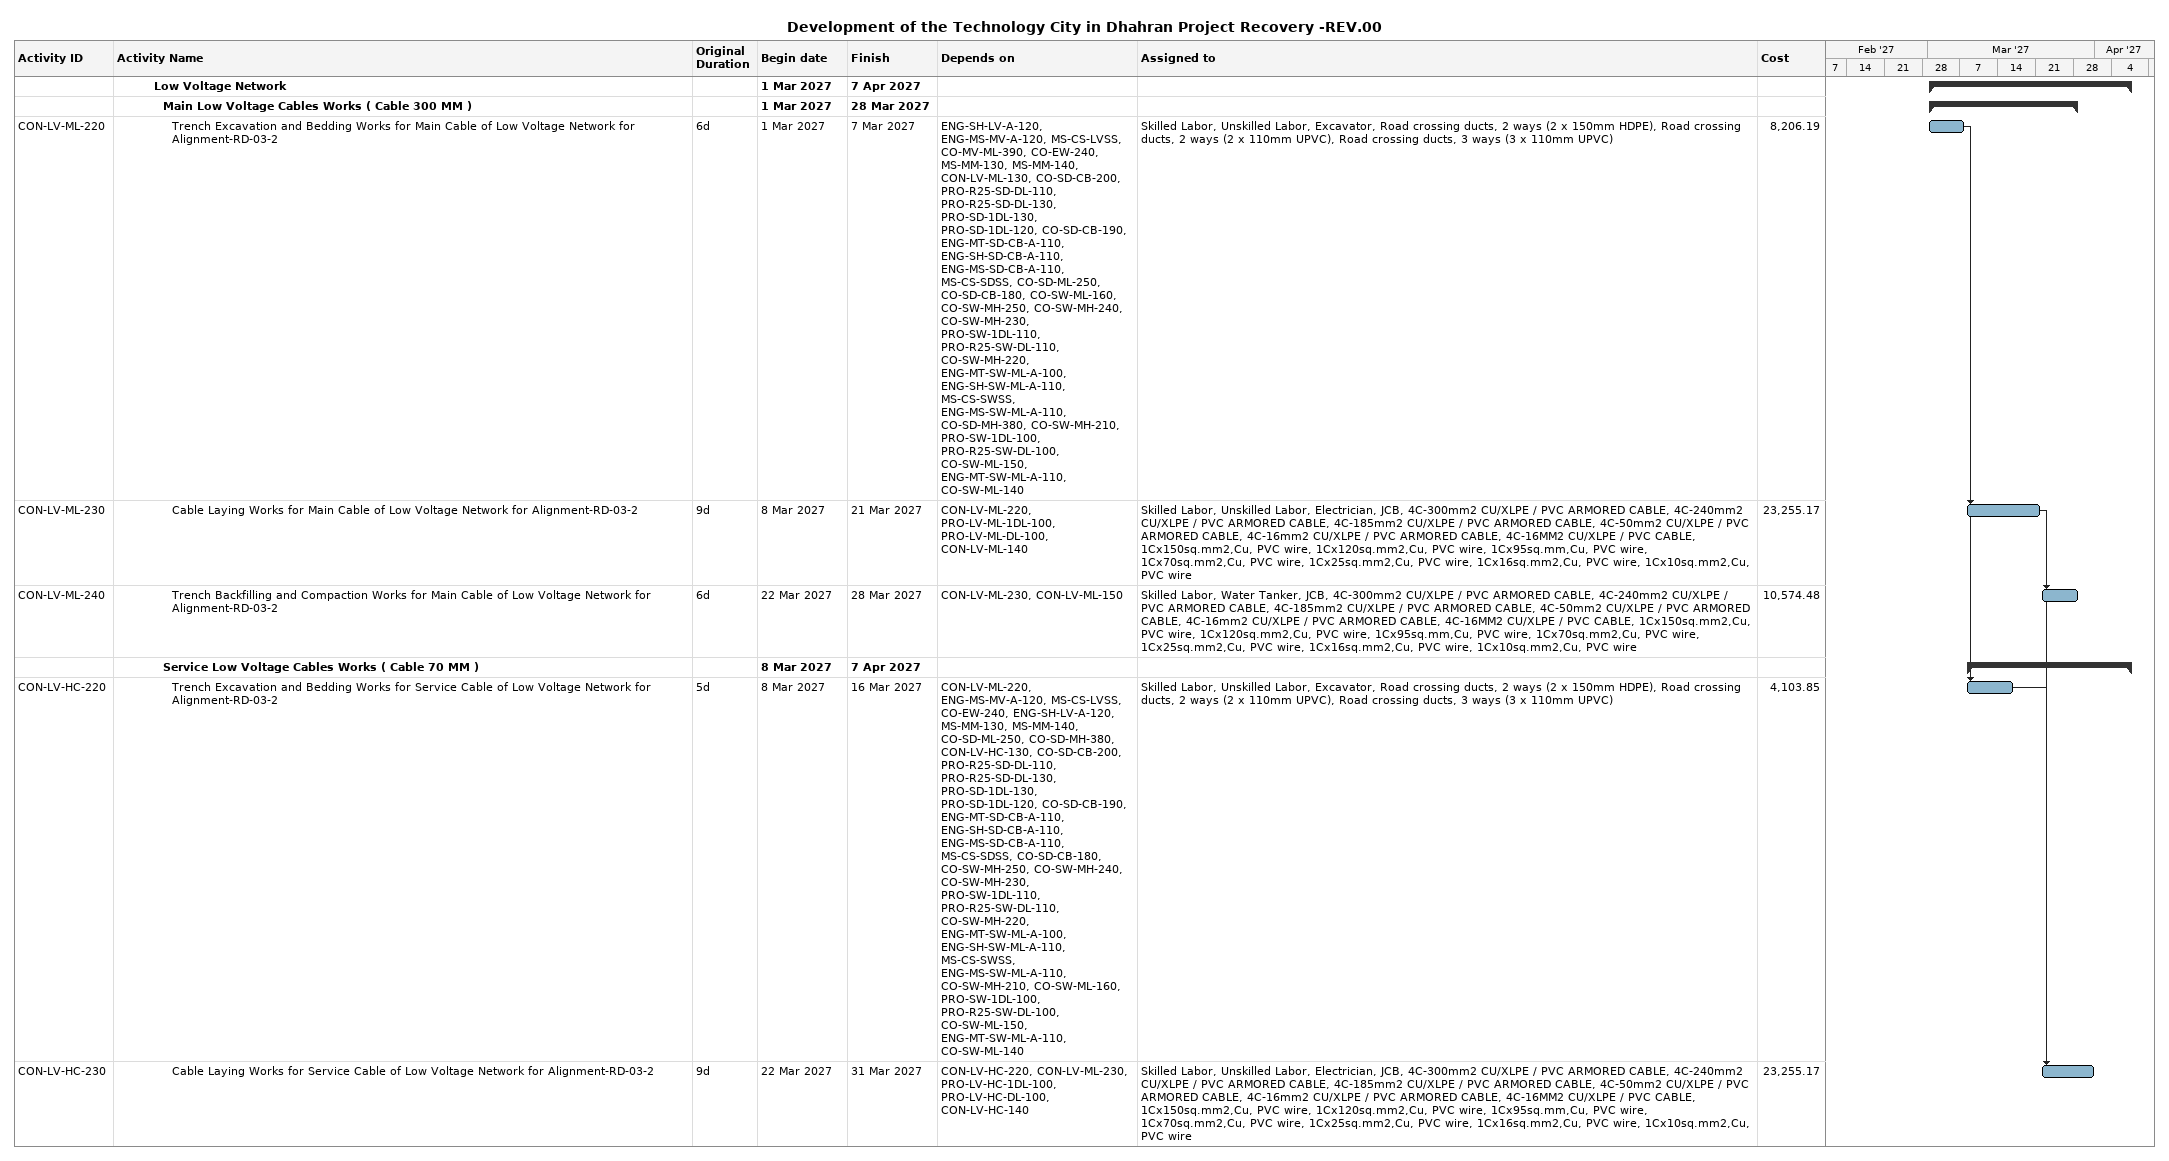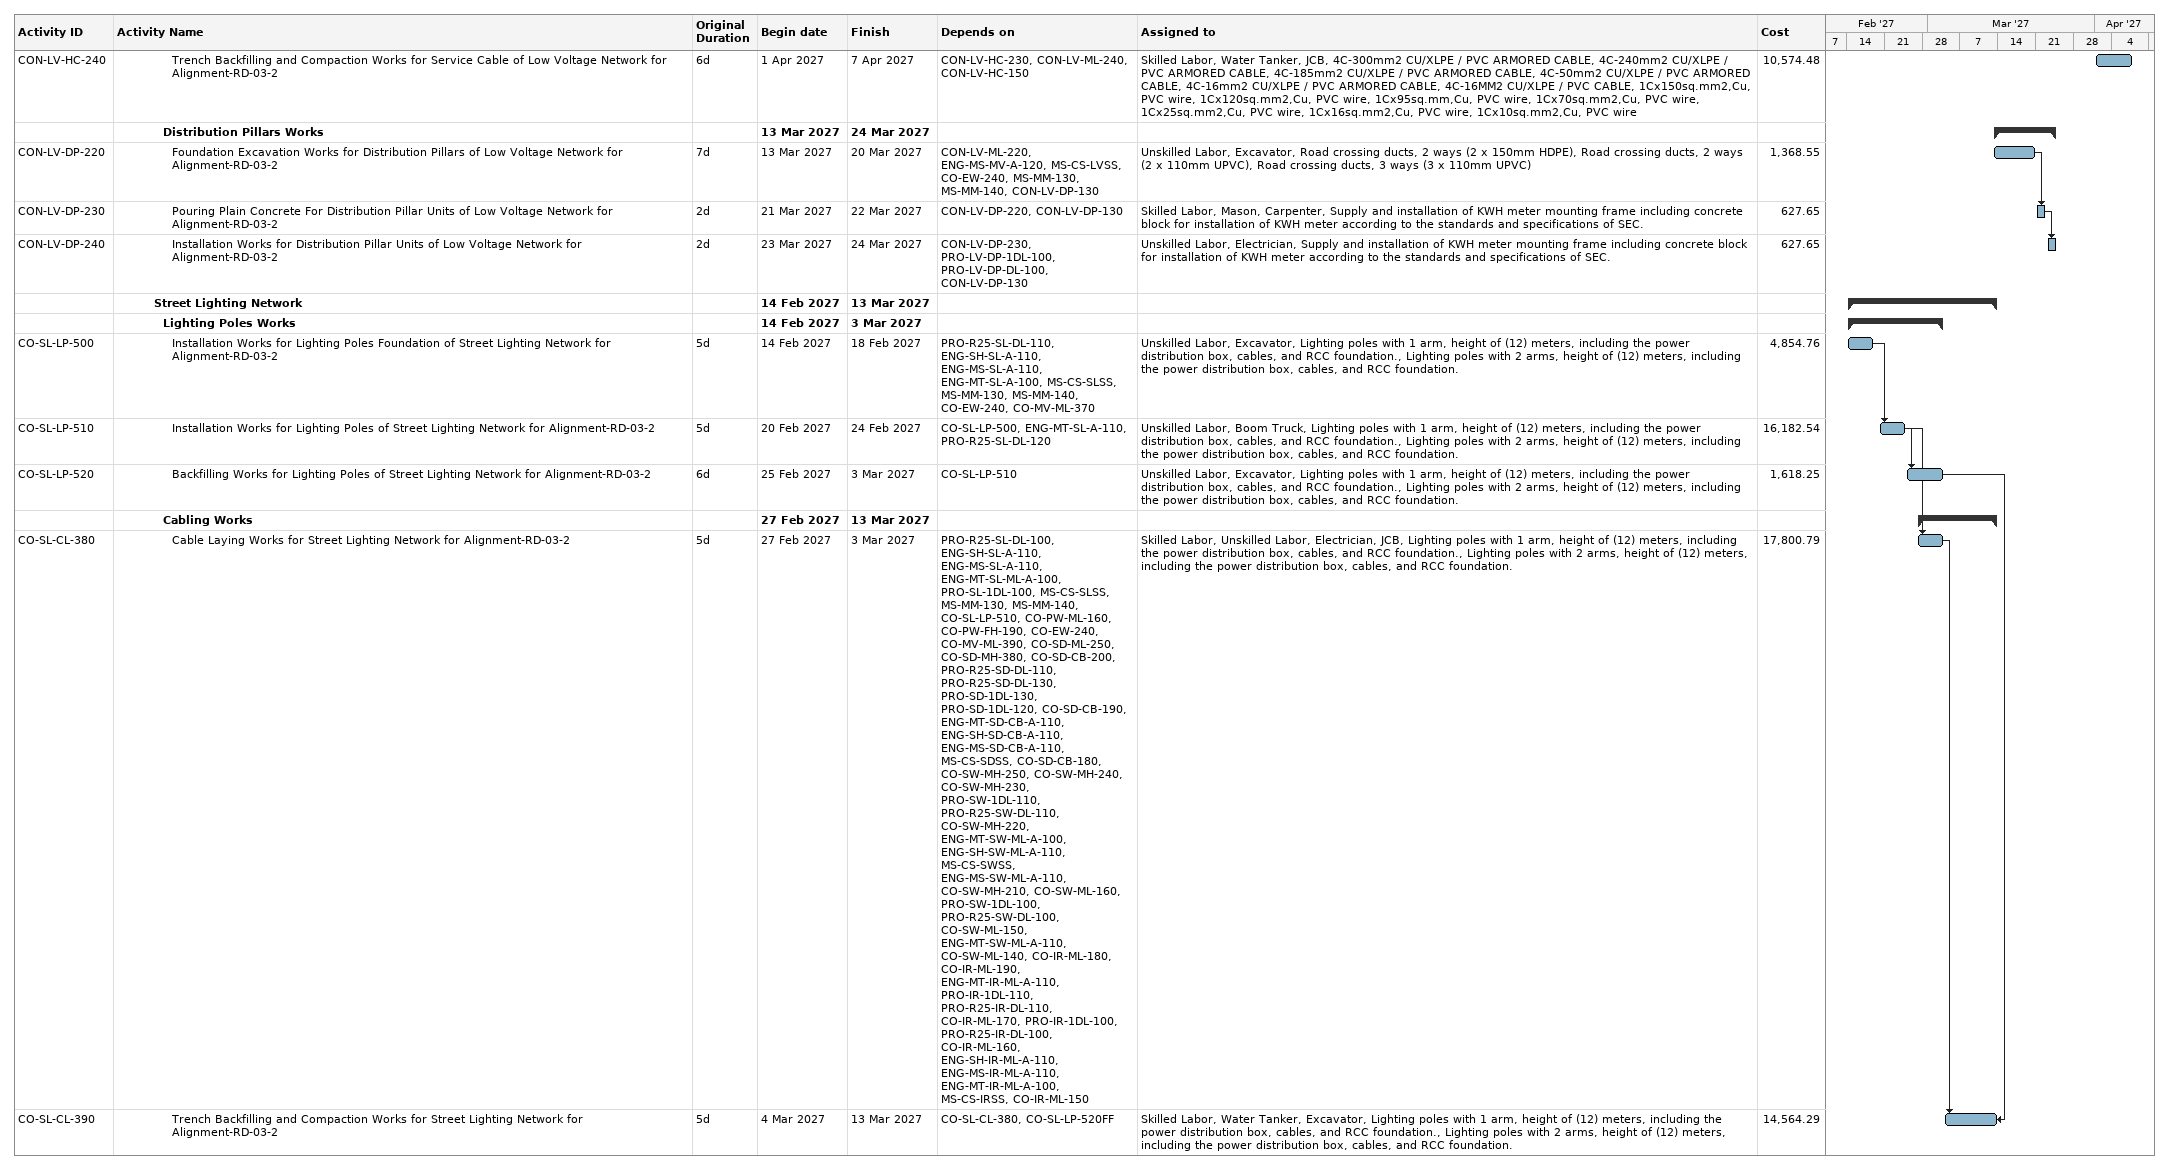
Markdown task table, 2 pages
Development of the Technology City in Dhahran Project Recovery -REV.00

| ID | Level | Task | Original duration | Start | Finish | Predecessors | Resources | Cost |
|---|---|---|---|---|---|---|---|---|
|  | 5 | **Low Voltage Network** |  | 2027-03-01 | 2027-04-07 |  |  |  |
|  | 6 | **Main Low Voltage Cables Works ( Cable 300 MM )** |  | 2027-03-01 | 2027-03-28 |  |  |  |
| CON-LV-ML-220 | 7 | Trench Excavation and Bedding Works for Main Cable of Low Voltage Network for Alignment-RD-03-2 | 6d | 2027-03-01 | 2027-03-07 | ENG-SH-LV-A-120, ENG-MS-MV-A-120, MS-CS-LVSS, CO-MV-ML-390, CO-EW-240, MS-MM-130, MS-MM-140, CON-LV-ML-130, CO-SD-CB-200, PRO-R25-SD-DL-110, PRO-R25-SD-DL-130, PRO-SD-1DL-130, PRO-SD-1DL-120, CO-SD-CB-190, ENG-MT-SD-CB-A-110, ENG-SH-SD-CB-A-110, ENG-MS-SD-CB-A-110, MS-CS-SDSS, CO-SD-ML-250, CO-SD-CB-180, CO-SW-ML-160, CO-SW-MH-250, CO-SW-MH-240, CO-SW-MH-230, PRO-SW-1DL-110, PRO-R25-SW-DL-110, CO-SW-MH-220, ENG-MT-SW-ML-A-100, ENG-SH-SW-ML-A-110, MS-CS-SWSS, ENG-MS-SW-ML-A-110, CO-SD-MH-380, CO-SW-MH-210, PRO-SW-1DL-100, PRO-R25-SW-DL-100, CO-SW-ML-150, ENG-MT-SW-ML-A-110, CO-SW-ML-140 | Skilled Labor, Unskilled Labor, Excavator, Road crossing ducts, 2 ways (2 x 150mm HDPE), Road crossing ducts, 2 ways (2 x 110mm UPVC), Road crossing ducts, 3 ways (3 x 110mm UPVC) | 8206.19 |
| CON-LV-ML-230 | 7 | Cable Laying Works for Main Cable of Low Voltage Network for Alignment-RD-03-2 | 9d | 2027-03-08 | 2027-03-21 | CON-LV-ML-220, PRO-LV-ML-1DL-100, PRO-LV-ML-DL-100, CON-LV-ML-140 | Skilled Labor, Unskilled Labor, Electrician, JCB, 4C-300mm2 CU/XLPE / PVC ARMORED CABLE, 4C-240mm2 CU/XLPE / PVC ARMORED CABLE, 4C-185mm2 CU/XLPE / PVC ARMORED CABLE, 4C-50mm2 CU/XLPE / PVC ARMORED CABLE, 4C-16mm2 CU/XLPE / PVC ARMORED CABLE, 4C-16MM2 CU/XLPE / PVC CABLE, 1Cx150sq.mm2,Cu, PVC wire, 1Cx120sq.mm2,Cu, PVC wire, 1Cx95sq.mm,Cu, PVC wire, 1Cx70sq.mm2,Cu, PVC wire, 1Cx25sq.mm2,Cu, PVC wire, 1Cx16sq.mm2,Cu, PVC wire, 1Cx10sq.mm2,Cu, PVC wire | 23255.17 |
| CON-LV-ML-240 | 7 | Trench Backfilling and Compaction Works for Main Cable of Low Voltage Network for Alignment-RD-03-2 | 6d | 2027-03-22 | 2027-03-28 | CON-LV-ML-230, CON-LV-ML-150 | Skilled Labor, Water Tanker, JCB, 4C-300mm2 CU/XLPE / PVC ARMORED CABLE, 4C-240mm2 CU/XLPE / PVC ARMORED CABLE, 4C-185mm2 CU/XLPE / PVC ARMORED CABLE, 4C-50mm2 CU/XLPE / PVC ARMORED CABLE, 4C-16mm2 CU/XLPE / PVC ARMORED CABLE, 4C-16MM2 CU/XLPE / PVC CABLE, 1Cx150sq.mm2,Cu, PVC wire, 1Cx120sq.mm2,Cu, PVC wire, 1Cx95sq.mm,Cu, PVC wire, 1Cx70sq.mm2,Cu, PVC wire, 1Cx25sq.mm2,Cu, PVC wire, 1Cx16sq.mm2,Cu, PVC wire, 1Cx10sq.mm2,Cu, PVC wire | 10574.48 |
|  | 6 | **Service Low Voltage Cables Works ( Cable 70 MM )** |  | 2027-03-08 | 2027-04-07 |  |  |  |
| CON-LV-HC-220 | 7 | Trench Excavation and Bedding Works for Service Cable of Low Voltage Network for Alignment-RD-03-2 | 5d | 2027-03-08 | 2027-03-16 | CON-LV-ML-220, ENG-MS-MV-A-120, MS-CS-LVSS, CO-EW-240, ENG-SH-LV-A-120, MS-MM-130, MS-MM-140, CO-SD-ML-250, CO-SD-MH-380, CON-LV-HC-130, CO-SD-CB-200, PRO-R25-SD-DL-110, PRO-R25-SD-DL-130, PRO-SD-1DL-130, PRO-SD-1DL-120, CO-SD-CB-190, ENG-MT-SD-CB-A-110, ENG-SH-SD-CB-A-110, ENG-MS-SD-CB-A-110, MS-CS-SDSS, CO-SD-CB-180, CO-SW-MH-250, CO-SW-MH-240, CO-SW-MH-230, PRO-SW-1DL-110, PRO-R25-SW-DL-110, CO-SW-MH-220, ENG-MT-SW-ML-A-100, ENG-SH-SW-ML-A-110, MS-CS-SWSS, ENG-MS-SW-ML-A-110, CO-SW-MH-210, CO-SW-ML-160, PRO-SW-1DL-100, PRO-R25-SW-DL-100, CO-SW-ML-150, ENG-MT-SW-ML-A-110, CO-SW-ML-140 | Skilled Labor, Unskilled Labor, Excavator, Road crossing ducts, 2 ways (2 x 150mm HDPE), Road crossing ducts, 2 ways (2 x 110mm UPVC), Road crossing ducts, 3 ways (3 x 110mm UPVC) | 4103.85 |
| CON-LV-HC-230 | 7 | Cable Laying Works for Service Cable of Low Voltage Network for Alignment-RD-03-2 | 9d | 2027-03-22 | 2027-03-31 | CON-LV-HC-220, CON-LV-ML-230, PRO-LV-HC-1DL-100, PRO-LV-HC-DL-100, CON-LV-HC-140 | Skilled Labor, Unskilled Labor, Electrician, JCB, 4C-300mm2 CU/XLPE / PVC ARMORED CABLE, 4C-240mm2 CU/XLPE / PVC ARMORED CABLE, 4C-185mm2 CU/XLPE / PVC ARMORED CABLE, 4C-50mm2 CU/XLPE / PVC ARMORED CABLE, 4C-16mm2 CU/XLPE / PVC ARMORED CABLE, 4C-16MM2 CU/XLPE / PVC CABLE, 1Cx150sq.mm2,Cu, PVC wire, 1Cx120sq.mm2,Cu, PVC wire, 1Cx95sq.mm,Cu, PVC wire, 1Cx70sq.mm2,Cu, PVC wire, 1Cx25sq.mm2,Cu, PVC wire, 1Cx16sq.mm2,Cu, PVC wire, 1Cx10sq.mm2,Cu, PVC wire | 23255.17 |
| CON-LV-HC-240 | 7 | Trench Backfilling and Compaction Works for Service Cable of Low Voltage Network for Alignment-RD-03-2 | 6d | 2027-04-01 | 2027-04-07 | CON-LV-HC-230, CON-LV-ML-240, CON-LV-HC-150 | Skilled Labor, Water Tanker, JCB, 4C-300mm2 CU/XLPE / PVC ARMORED CABLE, 4C-240mm2 CU/XLPE / PVC ARMORED CABLE, 4C-185mm2 CU/XLPE / PVC ARMORED CABLE, 4C-50mm2 CU/XLPE / PVC ARMORED CABLE, 4C-16mm2 CU/XLPE / PVC ARMORED CABLE, 4C-16MM2 CU/XLPE / PVC CABLE, 1Cx150sq.mm2,Cu, PVC wire, 1Cx120sq.mm2,Cu, PVC wire, 1Cx95sq.mm,Cu, PVC wire, 1Cx70sq.mm2,Cu, PVC wire, 1Cx25sq.mm2,Cu, PVC wire, 1Cx16sq.mm2,Cu, PVC wire, 1Cx10sq.mm2,Cu, PVC wire | 10574.48 |
|  | 6 | **Distribution Pillars Works** |  | 2027-03-13 | 2027-03-24 |  |  |  |
| CON-LV-DP-220 | 7 | Foundation Excavation Works for Distribution Pillars of Low Voltage Network for Alignment-RD-03-2 | 7d | 2027-03-13 | 2027-03-20 | CON-LV-ML-220, ENG-MS-MV-A-120, MS-CS-LVSS, CO-EW-240, MS-MM-130, MS-MM-140, CON-LV-DP-130 | Unskilled Labor, Excavator, Road crossing ducts, 2 ways (2 x 150mm HDPE), Road crossing ducts, 2 ways (2 x 110mm UPVC), Road crossing ducts, 3 ways (3 x 110mm UPVC) | 1368.55 |
| CON-LV-DP-230 | 7 | Pouring Plain Concrete For Distribution Pillar Units of Low Voltage Network for Alignment-RD-03-2 | 2d | 2027-03-21 | 2027-03-22 | CON-LV-DP-220, CON-LV-DP-130 | Skilled Labor, Mason, Carpenter, Supply and installation of KWH meter mounting frame including concrete block for installation of KWH meter according to the standards and specifications of SEC. | 627.65 |
| CON-LV-DP-240 | 7 | Installation Works for Distribution Pillar Units of Low Voltage Network for Alignment-RD-03-2 | 2d | 2027-03-23 | 2027-03-24 | CON-LV-DP-230, PRO-LV-DP-1DL-100, PRO-LV-DP-DL-100, CON-LV-DP-130 | Unskilled Labor, Electrician, Supply and installation of KWH meter mounting frame including concrete block for installation of KWH meter according to the standards and specifications of SEC. | 627.65 |
|  | 5 | **Street Lighting Network** |  | 2027-02-14 | 2027-03-13 |  |  |  |
|  | 6 | **Lighting Poles Works** |  | 2027-02-14 | 2027-03-03 |  |  |  |
| CO-SL-LP-500 | 7 | Installation Works for Lighting Poles Foundation of Street Lighting Network for Alignment-RD-03-2 | 5d | 2027-02-14 | 2027-02-18 | PRO-R25-SL-DL-110, ENG-SH-SL-A-110, ENG-MS-SL-A-110, ENG-MT-SL-A-100, MS-CS-SLSS, MS-MM-130, MS-MM-140, CO-EW-240, CO-MV-ML-370 | Unskilled Labor, Excavator, Lighting poles with 1 arm, height of (12) meters, including the power distribution box, cables, and RCC foundation., Lighting poles with 2 arms, height of (12) meters, including the power distribution box, cables, and RCC foundation. | 4854.76 |
| CO-SL-LP-510 | 7 | Installation Works for Lighting Poles of Street Lighting Network for Alignment-RD-03-2 | 5d | 2027-02-20 | 2027-02-24 | CO-SL-LP-500, ENG-MT-SL-A-110, PRO-R25-SL-DL-120 | Unskilled Labor, Boom Truck, Lighting poles with 1 arm, height of (12) meters, including the power distribution box, cables, and RCC foundation., Lighting poles with 2 arms, height of (12) meters, including the power distribution box, cables, and RCC foundation. | 16182.54 |
| CO-SL-LP-520 | 7 | Backfilling Works for Lighting Poles of Street Lighting Network for Alignment-RD-03-2 | 6d | 2027-02-25 | 2027-03-03 | CO-SL-LP-510 | Unskilled Labor, Excavator, Lighting poles with 1 arm, height of (12) meters, including the power distribution box, cables, and RCC foundation., Lighting poles with 2 arms, height of (12) meters, including the power distribution box, cables, and RCC foundation. | 1618.25 |
|  | 6 | **Cabling Works** |  | 2027-02-27 | 2027-03-13 |  |  |  |
| CO-SL-CL-380 | 7 | Cable Laying Works for Street Lighting Network for Alignment-RD-03-2 | 5d | 2027-02-27 | 2027-03-03 | PRO-R25-SL-DL-100, ENG-SH-SL-A-110, ENG-MS-SL-A-110, ENG-MT-SL-ML-A-100, PRO-SL-1DL-100, MS-CS-SLSS, MS-MM-130, MS-MM-140, CO-SL-LP-510, CO-PW-ML-160, CO-PW-FH-190, CO-EW-240, CO-MV-ML-390, CO-SD-ML-250, CO-SD-MH-380, CO-SD-CB-200, PRO-R25-SD-DL-110, PRO-R25-SD-DL-130, PRO-SD-1DL-130, PRO-SD-1DL-120, CO-SD-CB-190, ENG-MT-SD-CB-A-110, ENG-SH-SD-CB-A-110, ENG-MS-SD-CB-A-110, MS-CS-SDSS, CO-SD-CB-180, CO-SW-MH-250, CO-SW-MH-240, CO-SW-MH-230, PRO-SW-1DL-110, PRO-R25-SW-DL-110, CO-SW-MH-220, ENG-MT-SW-ML-A-100, ENG-SH-SW-ML-A-110, MS-CS-SWSS, ENG-MS-SW-ML-A-110, CO-SW-MH-210, CO-SW-ML-160, PRO-SW-1DL-100, PRO-R25-SW-DL-100, CO-SW-ML-150, ENG-MT-SW-ML-A-110, CO-SW-ML-140, CO-IR-ML-180, CO-IR-ML-190, ENG-MT-IR-ML-A-110, PRO-IR-1DL-110, PRO-R25-IR-DL-110, CO-IR-ML-170, PRO-IR-1DL-100, PRO-R25-IR-DL-100, CO-IR-ML-160, ENG-SH-IR-ML-A-110, ENG-MS-IR-ML-A-110, ENG-MT-IR-ML-A-100, MS-CS-IRSS, CO-IR-ML-150 | Skilled Labor, Unskilled Labor, Electrician, JCB, Lighting poles with 1 arm, height of (12) meters, including the power distribution box, cables, and RCC foundation., Lighting poles with 2 arms, height of (12) meters, including the power distribution box, cables, and RCC foundation. | 17800.79 |
| CO-SL-CL-390 | 7 | Trench Backfilling and Compaction Works for Street Lighting Network for Alignment-RD-03-2 | 5d | 2027-03-04 | 2027-03-13 | CO-SL-CL-380, CO-SL-LP-520FF | Skilled Labor, Water Tanker, Excavator, Lighting poles with 1 arm, height of (12) meters, including the power distribution box, cables, and RCC foundation., Lighting poles with 2 arms, height of (12) meters, including the power distribution box, cables, and RCC foundation. | 14564.29 |
